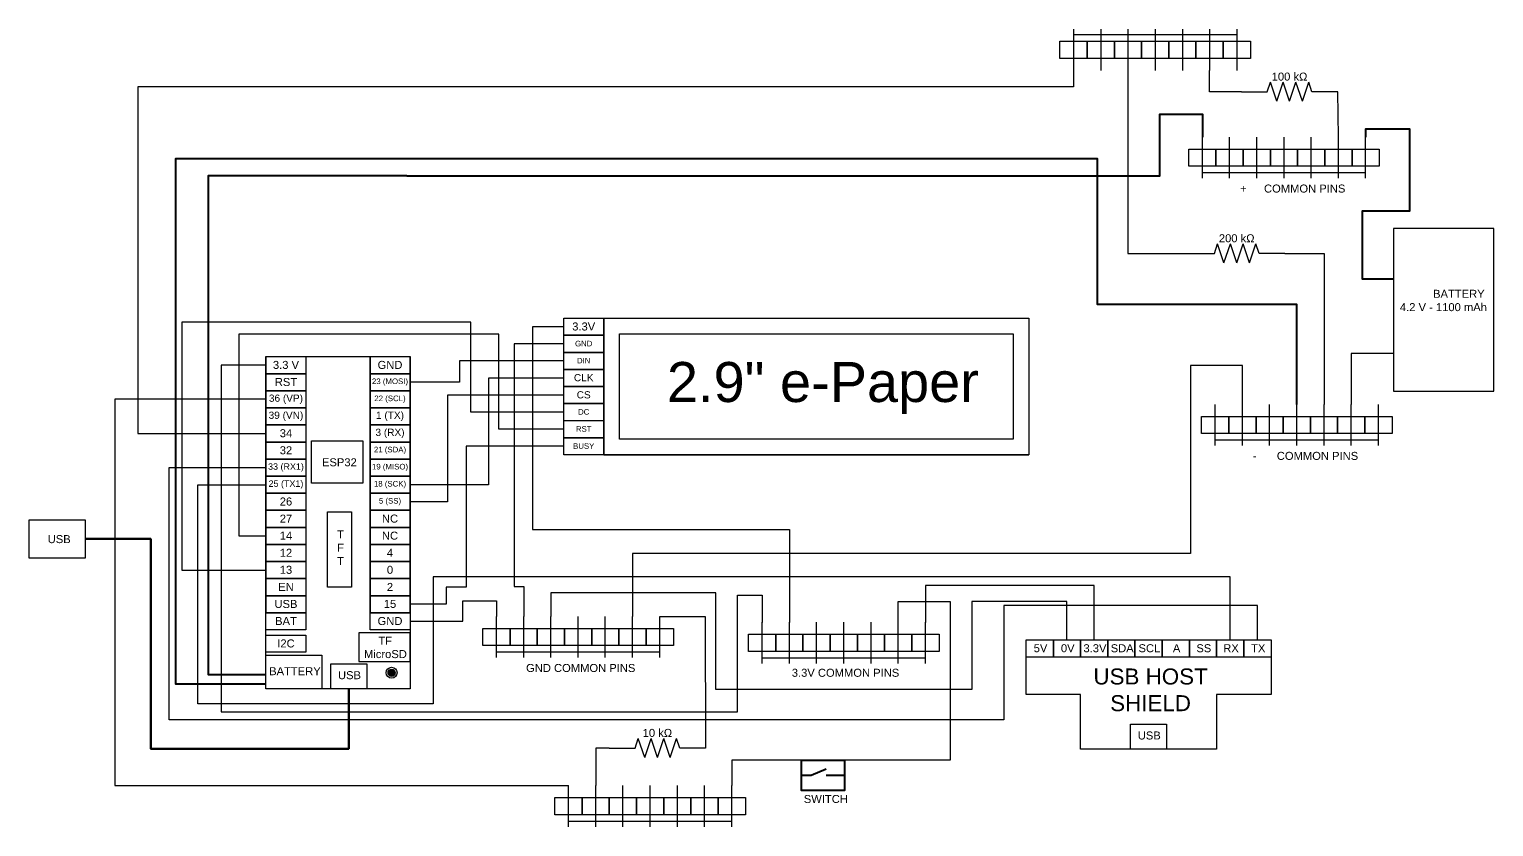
# Model space of a CAD drawing. Header units: metres. Extents: x 179 to 11979, y -3189 to 759.
# Drawn here: x 10149 to 11979, y -237 to 759 of the extents above; entities that cross this region are included whole.
import ezdxf
from ezdxf.enums import TextEntityAlignment as Align

# ---------------------------------------------------------------- set-up
doc = ezdxf.new("R2010")
doc.units = ezdxf.units.M
doc.header["$LTSCALE"] = 0.5
doc.layers.get('0').update_dxf_attribs({"color": 255})
doc.layers.add('COMPONENTS', color=70, linetype='Continuous')
doc.layers.add('PINS', color=255, linetype='Continuous')
doc.layers.add('WIRES', color=7, linetype='Continuous', lineweight=25)
doc.styles.get("Standard").update_dxf_attribs({"font": 'arial.ttf'})

# ---------------------------------------------------------------- blocks, each defined once
blk = doc.blocks.new('PIN')
blk.add_lwpolyline([(0, 0), (50, 0), (50, -21.3333), (0, -21.3333)], close=True)
blk.add_attdef('ETICHETTA', text='', height=10).set_placement((25, -10.3333), align=Align.MIDDLE)
blk = doc.blocks.new('ESP32')
at = {"layer": 'COMPONENTS'}
h = blk.add_hatch(color=256, dxfattribs=at)
h.dxf.hatch_style = 1
h.paths.add_polyline_path([(152.5279, 20, 1), (161.4721, 20, 1)])
for points in [[(0, 415), (180, 415), (180, 0), (0, 0)], [(57, 310), (121, 310), (121, 257), (57, 257)], [(77, 221), (107, 221), (107, 127), (77, 127)], [(180, 70), (116, 70), (116, 34), (180, 34)], [(70, 42), (70, 0), (0, 0), (0, 42)], [(81, 31), (126, 31), (126, 0), (81, 0)]]:
    blk.add_lwpolyline(points, close=True, dxfattribs=at)
for radius in [6.8007, 4.4721]:
    blk.add_circle((157, 20), radius, dxfattribs=at)
at = {"layer": 'PINS'}
for p, q in [((0, 415), (0, 95)), ((50, 415), (50, 95)), ((130, 415), (130, 95)), ((180, 95), (180, 415)), ((50, 393.6667), (0, 393.6667)), ((180, 393.6667), (130, 393.6667)), ((50, 372.3334), (0, 372.3334)), ((180, 372.3334), (130, 372.3334)), ((50, 351.0001), (0, 351.0001)), ((180, 351.0001), (130, 351.0001)), ((50, 329.6668), (0, 329.6668)), ((180, 329.6668), (130, 329.6668)), ((50, 308.3335), (0, 308.3335)), ((180, 308.3335), (130, 308.3335)), ((50, 287.0002), (0, 287.0002)), ((180, 287.0002), (130, 287.0002)), ((50, 265.6669), (0, 265.6669)), ((180, 265.6669), (130, 265.6669)), ((50, 244.3336), (0, 244.3336)), ((180, 244.3336), (130, 244.3336)), ((50, 223.0003), (0, 223.0003)), ((180, 223.0003), (130, 223.0003)), ((50, 201.667), (0, 201.667)), ((180, 201.667), (130, 201.667)), ((50, 180.3337), (0, 180.3337)), ((180, 180.3337), (130, 180.3337)), ((50, 159.0004), (0, 159.0004)), ((180, 159.0004), (130, 159.0004)), ((50, 137.6671), (0, 137.6671)), ((180, 137.6671), (130, 137.6671)), ((50, 116.3338), (0, 116.3338)), ((180, 116.3338), (130, 116.3338)), ((50, 95.0005), (0, 95.0005)), ((0, 95), (50, 95)), ((180, 95.0005), (130, 95.0005)), ((130, 95), (180, 95))]:
    blk.add_line(p, q, dxfattribs=at)
at = {"layer": 'COMPONENTS'}
blk.add_blockref('PIN', (0, 67.0001), dxfattribs=at).add_auto_attribs({'ETICHETTA': 'I2C'})
at = {"layer": 'PINS'}
for p, values in [((0, 415), {'ETICHETTA': '3.3 V'}), ((130, 415), {'ETICHETTA': 'GND'}), ((0, 393.6667), {'ETICHETTA': 'RST'}), ((0, 329.6668), {'ETICHETTA': '34'}), ((0, 308.3335), {'ETICHETTA': '32'}), ((0, 244.3336), {'ETICHETTA': '26'}), ((0, 223.0003), {'ETICHETTA': '27'}), ((130, 223.0003), {'ETICHETTA': 'NC'}), ((0, 201.667), {'ETICHETTA': '14'}), ((130, 201.667), {'ETICHETTA': 'NC'}), ((0, 180.3337), {'ETICHETTA': '12'}), ((130, 180.3337), {'ETICHETTA': '4'}), ((0, 159.0004), {'ETICHETTA': '13'}), ((130, 159.0004), {'ETICHETTA': '0'}), ((0, 137.6671), {'ETICHETTA': 'EN'}), ((130, 137.6671), {'ETICHETTA': '2'}), ((0, 116.3338), {'ETICHETTA': 'USB'}), ((130, 116.3338), {'ETICHETTA': '15'}), ((0, 95), {'ETICHETTA': 'BAT'}), ((130, 95), {'ETICHETTA': 'GND'})]:
    blk.add_blockref('PIN', p, dxfattribs=at).add_auto_attribs(values)
ref = blk.add_blockref('PIN', (130, 393.6667), dxfattribs=at)
ref.add_attrib('ETICHETTA', '23 (MOSI)', dxfattribs={"layer": '0', "height": 7}).set_placement((155, 383.3334), align=Align.MIDDLE)
ref = blk.add_blockref('PIN', (0, 372.3334), dxfattribs=at)
ref.add_attrib('ETICHETTA', '36 (VP)', dxfattribs={"layer": '0', "height": 9}).set_placement((25, 362.0001), align=Align.MIDDLE)
ref = blk.add_blockref('PIN', (130, 372.3334), dxfattribs=at)
ref.add_attrib('ETICHETTA', '22 (SCL)', dxfattribs={"layer": '0', "height": 7}).set_placement((155, 362.0001), align=Align.MIDDLE)
ref = blk.add_blockref('PIN', (0, 351.0001), dxfattribs=at)
ref.add_attrib('ETICHETTA', '39 (VN)', dxfattribs={"layer": '0', "height": 9}).set_placement((25, 340.6668), align=Align.MIDDLE)
ref = blk.add_blockref('PIN', (130, 351.0001), dxfattribs=at)
ref.add_attrib('ETICHETTA', '1 (TX)', dxfattribs={"layer": '0', "height": 9}).set_placement((155, 340.6668), align=Align.MIDDLE)
ref = blk.add_blockref('PIN', (130, 329.6668), dxfattribs=at)
ref.add_attrib('ETICHETTA', '3 (RX)', dxfattribs={"layer": '0', "height": 9}).set_placement((155, 319.3335), align=Align.MIDDLE)
ref = blk.add_blockref('PIN', (130, 308.3335), dxfattribs=at)
ref.add_attrib('ETICHETTA', '21 (SDA)', dxfattribs={"layer": '0', "height": 7}).set_placement((155, 298.0002), align=Align.MIDDLE)
ref = blk.add_blockref('PIN', (0, 287.0002), dxfattribs=at)
ref.add_attrib('ETICHETTA', '33 (RX1)', dxfattribs={"layer": '0', "height": 8}).set_placement((25, 276.6669), align=Align.MIDDLE)
ref = blk.add_blockref('PIN', (130, 287.0002), dxfattribs=at)
ref.add_attrib('ETICHETTA', '19 (MISO)', dxfattribs={"layer": '0', "height": 7}).set_placement((155, 276.6669), align=Align.MIDDLE)
ref = blk.add_blockref('PIN', (0, 265.6669), dxfattribs=at)
ref.add_attrib('ETICHETTA', '25 (TX1)', dxfattribs={"layer": '0', "height": 8}).set_placement((25, 255.3336), align=Align.MIDDLE)
ref = blk.add_blockref('PIN', (130, 265.6669), dxfattribs=at)
ref.add_attrib('ETICHETTA', '18 (SCK)', dxfattribs={"layer": '0', "height": 7}).set_placement((155, 255.3336), align=Align.MIDDLE)
ref = blk.add_blockref('PIN', (130, 244.3336), dxfattribs=at)
ref.add_attrib('ETICHETTA', '5 (SS)', dxfattribs={"layer": '0', "height": 7}).set_placement((155, 234.0003), align=Align.MIDDLE)
at = {"layer": 'COMPONENTS', "char_height": 10, "attachment_point": 1}
for s, width, insert in [('ESP32', 50, (70, 288)), ('T\\PF\\PT', 11, (89, 198)), ('\\pi29.35841;TF\\P\\pi11.52075;MicroSD', 74.815037, (111, 65.0077)), ('BATTERY', 30, (4, 27)), ('USB', 26, (90, 22))]:
    blk.add_mtext_dynamic_manual_height_columns(s, width=width, gutter_width=50, heights=[0], dxfattribs=dict(at, insert=insert))
blk = doc.blocks.new('SHORT_PIN')
blk.add_lwpolyline([(0, 21.3333), (34, 21.3333), (34, 0), (0, 0)], close=True)
blk.add_attdef('ETICHETTA', text='', height=10).set_placement((18, 11), align=Align.MIDDLE)
blk = doc.blocks.new('USB_HOST_SHIELD')
at = {"layer": 'COMPONENTS'}
for points in [[(238, -136.3333), (68, -136.3333), (68, -68.16665), (0, -68.16665), (0, 0), (306, 0), (306, -68.16665), (238, -68.16665)], [(130.5, -105.3333), (175.5, -105.3333), (175.5, -136.3333), (130.5, -136.3333)]]:
    blk.add_lwpolyline(points, close=True, dxfattribs=at)
at = {"layer": 'PINS'}
for p, values in [((0, -21.3333), {'ETICHETTA': '5V'}), ((34, -21.3333), {'ETICHETTA': '0V'}), ((68, -21.3333), {'ETICHETTA': '3.3V'}), ((102, -21.3333), {'ETICHETTA': 'SDA'}), ((136, -21.3333), {'ETICHETTA': 'SCL'}), ((170, -21.3333), {'ETICHETTA': 'A'}), ((204, -21.3333), {'ETICHETTA': 'SS'}), ((238, -21.3333), {'ETICHETTA': 'RX'}), ((272, -21.3333), {'ETICHETTA': 'TX'})]:
    blk.add_blockref('SHORT_PIN', p, dxfattribs=at).add_auto_attribs(values)
at = {"layer": 'COMPONENTS', "attachment_point": 1}
for s, width, insert, char_height in [('\\pi3.06657;USB HOST \\P\\pi24.0079;SHIELD', 146.2013487, (81, -35.62983), 20), ('USB', 26, (139.5, -114.3333), 10)]:
    blk.add_mtext_dynamic_manual_height_columns(s, width=width, gutter_width=50, heights=[0], dxfattribs=dict(at, insert=insert, char_height=char_height))
blk = doc.blocks.new('Parallel')
at = {"layer": 'PINS'}
for p, q in [((17, -15), (17, 36.3333)), ((51, -15), (51, 36.3333)), ((85, -15), (85, 36.3333)), ((119, -15), (119, 36.3333)), ((153, -15), (153, 36.3333)), ((187, -15), (187, 36.3333)), ((221, -15), (221, 36.3333)), ((17, -8), (221, -8))]:
    blk.add_line(p, q, dxfattribs=at)
at = {"layer": 'COMPONENTS'}
for p in [(0, 0), (34, 0), (68, 0), (102, 0), (136, 0), (170, 0), (204, 0)]:
    blk.add_blockref('SHORT_PIN', p, dxfattribs=at)
blk = doc.blocks.new('2_9_e-Paper')
blk.add_line((50, -170.7), (581, -170.7))
blk.add_lwpolyline([(0, -170.7), (0, 0), (581, 0), (581, -170.7)])
for points in [[(50, 0), (581, 0), (581, -170.7), (50, -170.7)], [(69.6, -19.6), (561.4, -19.6), (561.4, -151.1), (69.6, -151.1)]]:
    blk.add_lwpolyline(points, close=True)
at = {"layer": 'PINS'}
blk.add_blockref('PIN', (0, 0), dxfattribs=at).add_auto_attribs({'ETICHETTA': '3.3V'})
ref = blk.add_blockref('PIN', (0, -21.3), dxfattribs=at)
ref.add_attrib('ETICHETTA', 'GND', dxfattribs={"layer": '0', "height": 7}).set_placement((25, -31.7), align=Align.MIDDLE)
ref = blk.add_blockref('PIN', (0, -42.7), dxfattribs=at)
ref.add_attrib('ETICHETTA', 'DIN', dxfattribs={"layer": '0', "height": 7}).set_placement((25, -53), align=Align.MIDDLE)
ref = blk.add_blockref('PIN', (0, -64), dxfattribs=at)
ref.add_attrib('ETICHETTA', 'CLK', dxfattribs={"layer": '0', "height": 9}).set_placement((25, -74.3), align=Align.MIDDLE)
ref = blk.add_blockref('PIN', (0, -85.3), dxfattribs=at)
ref.add_attrib('ETICHETTA', 'CS', dxfattribs={"layer": '0', "height": 9}).set_placement((25, -95.7), align=Align.MIDDLE)
ref = blk.add_blockref('PIN', (0, -106.7), dxfattribs=at)
ref.add_attrib('ETICHETTA', 'DC', dxfattribs={"layer": '0', "height": 7}).set_placement((25, -117), align=Align.MIDDLE)
ref = blk.add_blockref('PIN', (0, -128), dxfattribs=at)
ref.add_attrib('ETICHETTA', 'RST', dxfattribs={"layer": '0', "height": 7}).set_placement((25, -138.3), align=Align.MIDDLE)
ref = blk.add_blockref('PIN', (0, -149.3), dxfattribs=at)
ref.add_attrib('ETICHETTA', 'BUSY', dxfattribs={"layer": '0', "height": 7}).set_placement((25, -159.7), align=Align.MIDDLE)
at = {"insert": (129, -54.7), "char_height": 50, "attachment_point": 1}
blk.add_mtext_dynamic_manual_height_columns('\\pt300;2.9" e-Paper', width=478.777, gutter_width=50, heights=[0], dxfattribs=at)
blk = doc.blocks.new('Res')
for p, q in [((0, 0), (0, -10.73)), ((-3.93, -14.73), (3.93, -12.07)), ((0, -10.73), (3.93, -12.07)), ((-3.93, -14.73), (3.93, -17.39)), ((-3.93, -20.06), (3.93, -17.39)), ((-3.93, -20.06), (3.93, -22.72)), ((-3.93, -25.38), (3.93, -22.72)), ((-3.93, -25.38), (3.93, -28.05)), ((0, -29.38), (3.93, -28.05)), ((0, -40.11), (0, -29.38))]:
    blk.add_line(p, q)
blk = doc.blocks.new('Resistenza')
at = {"color": 1, "xscale": 3, "yscale": 3, "zscale": 3, "rotation": 90}
blk.add_blockref('Res', (0, 0), dxfattribs=at)
blk.add_attdef('RESISTENZA', text='', height=10).set_placement((60.1, 13.9), align=Align.CENTER)
blk = doc.blocks.new('Switch')
at = {"layer": 'WIRES', "color": 0, "lineweight": 40}
for p, q in [((-42, -18.5), (-23, -10.5)), ((-54, -18.5), (-42, -18.5)), ((-23, -18.5), (0, -18.5))]:
    blk.add_line(p, q, dxfattribs=at)
blk.add_lwpolyline([(-54, 0.5), (0, 0.5), (0, -37.5), (-54, -37.5)], close=True, dxfattribs=at)
at = {"layer": 'COMPONENTS', "color": 0, "insert": (-51, -43.2), "char_height": 10, "attachment_point": 1}
blk.add_mtext_dynamic_manual_height_columns('SWITCH', width=146.201, gutter_width=50, heights=[0], dxfattribs=at)

msp = doc.modelspace()

# ---------------------------------------------------------------- linework, layer by layer
at = {"layer": 'COMPONENTS'}
for points in [[(11979, 510), (11854, 510), (11854, 307), (11979, 307)], [(10149.3, 146), (10219, 146), (10219, 98.3), (10149.3, 98.3)]]:
    msp.add_lwpolyline(points, close=True, dxfattribs=at)
at = {"layer": 'WIRES', "color": 146, "true_color": 0x105689}
msp.add_line((11785, 624.3), (11784.2, 681), dxfattribs=at)
at = {"layer": 'WIRES'}
for p, q in [((11854, 354), (11801, 354)), ((11801, 354), (11801, 290.3))]:
    msp.add_line(p, q, dxfattribs=at)
at = {"layer": 'WIRES', "color": 18, "true_color": 0x000000}
for p, q in [((10691, 19.3), (10691, 45)), ((10691, 45), (10733, 45)), ((10733, 45), (10733, 25.3)), ((10625, 19.3), (10691, 19.3))]:
    msp.add_line(p, q, dxfattribs=at)
at = {"layer": 'WIRES', "color": 146, "true_color": 0x105689}
for points in [[(11454, 707.7), (11454, 687), (10285, 687), (10285, 254), (10445, 254)], [(11663.8, 681), (11624, 681), (11624, 707.7)]]:
    msp.add_lwpolyline(points, dxfattribs=at)
at = {"layer": 'WIRES', "color": 30, "true_color": 0xf26722}
for points in [[(11522, 707.7), (11522, 479), (11597.8, 479)], [(11718.2, 479), (11767, 479), (11767, 290.3)], [(11665, 290.3), (11665, 339), (11600, 339), (11600, 104), (10903, 104), (10903, 25.3)], [(11683.8, -4), (11683.8, 39), (11367, 39), (11367, -104), (10324, -104), (10324, 211.3), (10445, 211.3)]]:
    msp.add_lwpolyline(points, dxfattribs=at)
at = {"layer": 'WIRES', "color": 240, "lineweight": 40, "true_color": 0xed1f24}
for points in [[(10621, 576), (11562, 576), (11562, 653), (11615, 653), (11615, 624.3)], [(11854, 447), (11815, 447), (11815, 532), (11874, 532), (11874, 634), (11819, 634), (11819, 624.3)]]:
    msp.add_lwpolyline(points, dxfattribs=at)
at = {"layer": 'WIRES', "color": 7, "linetype": 'Continuous', "lineweight": 40}
msp.add_lwpolyline([(11733, 290.3), (11733, 415), (11484, 415), (11484, 597), (10332, 597), (10332, -59), (10445, -59)], dxfattribs=at)
at = {"layer": 'WIRES', "color": 240, "linetype": 'Continuous', "lineweight": 40, "true_color": 0xed1f24}
msp.add_lwpolyline([(10621, 576), (10373, 576), (10373, -47), (10445, -47)], dxfattribs=at)
at = {"layer": 'WIRES', "color": 114, "true_color": 0x139b48}
msp.add_lwpolyline([(10817, 280.7), (10701, 280.7), (10701, 393), (10340, 393), (10340, 83.3), (10445, 83.3)], dxfattribs=at)
at = {"layer": 'WIRES', "color": 242, "true_color": 0xcd2027}
for points in [[(10817, 387.3), (10778, 387.3), (10778, 134), (11099, 134), (11099, 18)], [(10445, 339.3), (10389, 339.3), (10389, -94), (11034, -94), (11034, 52), (11065, 52), (11065, 18)]]:
    msp.add_lwpolyline(points, dxfattribs=at)
at = {"layer": 'WIRES', "color": 9, "true_color": 0xc7c8ca}
msp.add_lwpolyline([(10817, 259.3), (10736, 259.3), (10736, 378), (10411, 378), (10411, 126), (10445, 126)], dxfattribs=at)
at = {"layer": 'WIRES', "color": 18, "true_color": 0x000000}
for points in [[(10817, 366), (10755, 366), (10755, 63), (10767, 63), (10767, 25.3)], [(11445.8, -4), (11445.8, 44), (11327, 44), (11327, -66), (11007, -66), (11007, 55), (10801, 55), (10801, 25.3)]]:
    msp.add_lwpolyline(points, dxfattribs=at)
at = {"layer": 'WIRES', "color": 152, "true_color": 0x2776bb}
msp.add_lwpolyline([(10817, 344.7), (10687, 344.7), (10687, 318), (10625, 318)], dxfattribs=at)
at = {"layer": 'WIRES', "color": 40, "true_color": 0xf8d731}
msp.add_lwpolyline([(10817, 323.3), (10723, 323.3), (10723, 190), (10625, 190)], dxfattribs=at)
at = {"layer": 'WIRES', "color": 6}
for points in [[(10445, 296.7), (10256, 296.7), (10256, -186), (10823, -186)], [(11235, 18), (11235, 44), (11300, 44), (11300, -154), (11168, -154)], [(10937, 25.3), (10993.8, 25.3), (10994.2, -139)], [(10874, -139), (10857, -139), (10857, -186)], [(11114, -154), (11027, -154), (11027, -186)]]:
    msp.add_lwpolyline(points, dxfattribs=at)
at = {"layer": 'WIRES', "color": 32, "true_color": 0xcd6928}
msp.add_lwpolyline([(10817, 302), (10672, 302), (10672, 168.7), (10625, 168.7)], dxfattribs=at)
at = {"layer": 'WIRES', "color": 219, "true_color": 0x642165}
msp.add_lwpolyline([(10817, 238), (10695, 238), (10695, 62), (10670, 62), (10670, 40.7), (10625, 40.7)], dxfattribs=at)
at = {"layer": 'WIRES', "color": 251, "true_color": 0x636466}
msp.add_lwpolyline([(11649.8, -4), (11649.8, 75), (10654, 75), (10654, -84), (10360, -84), (10360, 190), (10445, 190)], dxfattribs=at)
at = {"layer": 'WIRES', "linetype": 'Continuous', "lineweight": 80}
msp.add_lwpolyline([(10548.5, -65), (10548.5, -140), (10301, -140), (10301, 122.2), (10219, 122.2)], dxfattribs=at)
at = {"layer": 'WIRES', "color": 254, "true_color": 0xdadbdc}
msp.add_lwpolyline([(11479.8, -4), (11479.8, 64), (11269, 64), (11269, 18)], dxfattribs=at)

# ---------------------------------------------------------------- block references
at = {"rotation": 180}
msp.add_blockref('Parallel', (11675, 744), dxfattribs=at)
for name, p in [('Parallel', (11598, 588)), ('ESP32', (10445, -65)), ('Parallel', (11614, 254)), ('Parallel', (10716, -11)), ('Parallel', (11048, -18.3)), ('USB_HOST_SHIELD', (11394.8, -4)), ('Parallel', (10806, -222.3))]:
    msp.add_blockref(name, p)
at = {"layer": 'COMPONENTS', "color": 146, "true_color": 0x105689}
for p, values in [((11663.8, 681), {'RESISTENZA': '100 kΩ'}), ((11597.8, 479), {'RESISTENZA': '200 kΩ'}), ((10874, -139), {'RESISTENZA': '10 kΩ'})]:
    msp.add_blockref('Resistenza', p, dxfattribs=at).add_auto_attribs(values)
at = {"layer": 'COMPONENTS'}
msp.add_blockref('2_9_e-Paper', (10817, 398), dxfattribs=at)
at = {"layer": 'WIRES', "color": 6}
msp.add_blockref('Switch', (11168, -154.5), dxfattribs=at)

# ---------------------------------------------------------------- texts
at = {"layer": 'COMPONENTS', "char_height": 10, "attachment_point": 1}
for s, width, heights, insert in [('\\pi-30,l40,t40;+^ICOMMON PINS', 166.807, [17.5], (11652, 565)), ('\\pi41.45333;BATTERY\\P\\pi0;4.2 V - 1100 mAh', 146.201, [0], (11861.8, 433.5)), ('\\pi-30,l40,t40;-^ICOMMON PINS', 158.758, [24], (11668, 231)), ('USB', 26, [0], (10172.3, 127)), ('GND COMMON PINS', 138.637, [0], (10770, -34)), ('3.3V COMMON PINS', 138.637, [0], (11102, -40))]:
    msp.add_mtext_dynamic_manual_height_columns(s, width=width, gutter_width=50, heights=heights, dxfattribs=dict(at, insert=insert))

doc.saveas('drawing.dxf')
